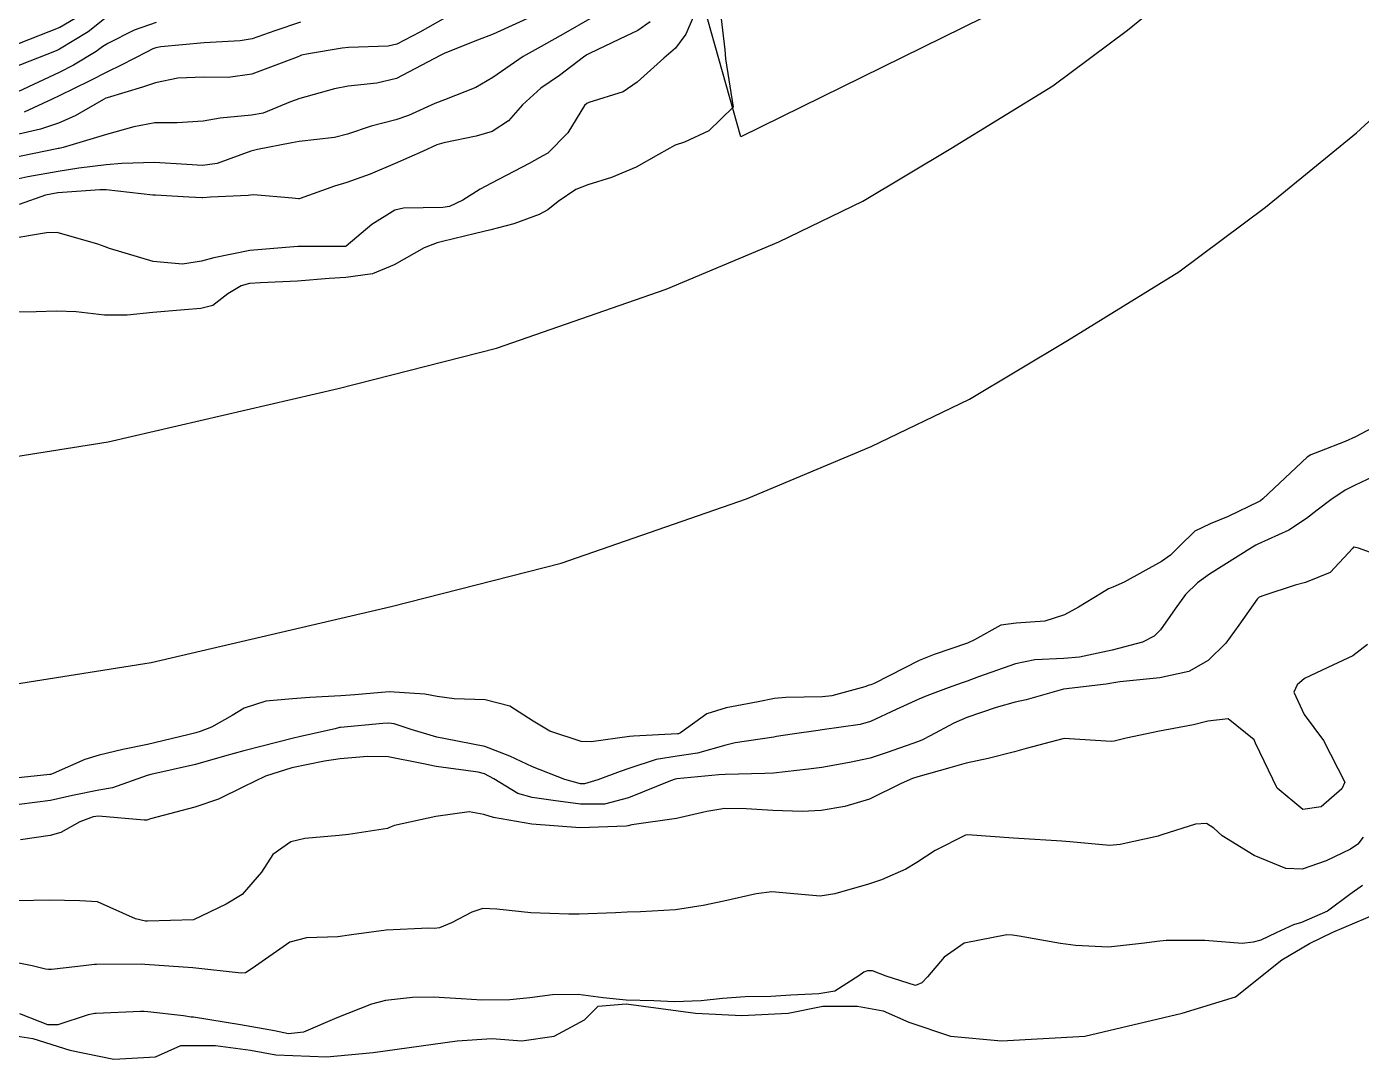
# Model space of a CAD drawing. Header units: metres. Extents: x 307586 to 320046, y 7427249 to 7434250.
# Drawn here: x 313304.7 to 313360.1, y 7432504.9 to 7432547.7 of the extents above; entities that cross this region are included whole.
import ezdxf

# ---------------------------------------------------------------- set-up
doc = ezdxf.new("R2010")
doc.units = ezdxf.units.M
doc.header["$MEASUREMENT"] = 0
for name, color, linetype in [('Curvas de Nivel 1m', 11, 'Continuous'), ('Curvas de Nivel 5m', 15, 'Continuous'), ('Edificações', 30, 'Continuous'), ('Hidrografia', 140, 'Continuous'), ('Vias Primárias', 230, 'Continuous')]:
    doc.layers.add(name, color=color, linetype=linetype)

msp = doc.modelspace()

# ---------------------------------------------------------------- linework, layer by layer
at = {"layer": 'Curvas de Nivel 1m', "flags": 128}
for points, elevation in [([(313333.532, 7432548.396), (313333.726, 7432546.766), (313333.753, 7432546.393), (313334.073, 7432544.39), (313333.055, 7432543.403), (313332.051, 7432542.937), (313331.656, 7432542.809), (313330.963, 7432542.426), (313330.037, 7432541.894), (313329.019, 7432541.464), (313328.03, 7432541.164), (313327.528, 7432540.965), (313326.799, 7432540.472), (313326.368, 7432540.128), (313326.015, 7432539.937), (313324.966, 7432539.538), (313324.005, 7432539.301), (313323.371, 7432539.148), (313321.997, 7432538.812), (313321.772, 7432538.758), (313321.243, 7432538.541), (313319.986, 7432537.844), (313319.089, 7432537.462), (313317.98, 7432537.31), (313317.294, 7432537.273), (313315.979, 7432537.166), (313314.447, 7432537.093), (313313.977, 7432537.06), (313313.638, 7432536.972), (313313.084, 7432536.639), (313312.463, 7432536.15), (313311.967, 7432536.025), (313311.284, 7432535.979), (313309.965, 7432535.856), (313308.908, 7432535.746), (313307.963, 7432535.754), (313306.79, 7432535.887), (313305.965, 7432535.922), (313305.126, 7432535.894), (313303.964, 7432535.877)], 727), ([(313325.828, 7432548.202), (313324.102, 7432547.42), (313323.446, 7432547.17), (313322.094, 7432546.63), (313321.907, 7432546.533), (313320.083, 7432545.582), (313319.266, 7432545.383), (313318.08, 7432545.262), (313317.513, 7432545.151), (313316.074, 7432544.751), (313315.693, 7432544.606), (313314.546, 7432544.143), (313314.064, 7432544.05), (313312.768, 7432543.937), (313312.06, 7432543.808), (313310.981, 7432543.744), (313310.059, 7432543.734), (313309.174, 7432543.571), (313308.051, 7432543.252), (313307.631, 7432543.122), (313306.247, 7432542.718), (313306.084, 7432542.678), (313306.042, 7432542.673), (313305.981, 7432542.659), (313304.038, 7432542.263)], 731), ([(313332.402, 7432548.124), (313332.108, 7432547.424), (313331.673, 7432546.842), (313331.194, 7432546.423), (313330.083, 7432545.431), (313329.497, 7432545.027), (313328.074, 7432544.582), (313327.99, 7432544.545), (313327.896, 7432544.462), (313327.204, 7432543.32), (313326.371, 7432542.477), (313326.158, 7432542.363), (313326.041, 7432542.301), (313325.598, 7432542.046), (313324.03, 7432541.232), (313323.557, 7432540.985), (313322.838, 7432540.522), (313322.286, 7432540.261), (313322.018, 7432540.217), (313320.373, 7432540.199), (313320.016, 7432540.115), (313319.061, 7432539.515), (313317.993, 7432538.614), (313317.969, 7432538.605), (313315.993, 7432538.6), (313313.991, 7432538.439), (313312.498, 7432538.134), (313311.986, 7432537.995), (313311.196, 7432537.873), (313309.986, 7432537.978), (313308.17, 7432538.52), (313307.992, 7432538.587), (313307.689, 7432538.703), (313306, 7432539.182), (313305.554, 7432539.173), (313303.995, 7432538.911)], 728), ([(313322.109, 7432548.096), (313321.054, 7432547.498), (313320.097, 7432546.998), (313319.741, 7432546.919), (313318.096, 7432546.862), (313317.837, 7432546.841), (313316.43, 7432546.597), (313316.148, 7432546.544), (313316.092, 7432546.525), (313315.959, 7432546.469), (313314.084, 7432545.762), (313313.099, 7432545.624), (313312.083, 7432545.633), (313311.003, 7432545.587), (313310.08, 7432545.402), (313309.539, 7432545.224), (313308.074, 7432544.777), (313308.018, 7432544.756), (313307.925, 7432544.701), (313306.748, 7432544.028), (313306.058, 7432543.723), (313305.311, 7432543.475), (313304.05, 7432543.19)], 732), ([(313306.745, 7432548.075), (313306.103, 7432547.695), (313304.352, 7432547.002)], 736), ([(313310.105, 7432547.91), (313309.201, 7432547.59), (313308.096, 7432547.025), (313307.896, 7432546.901), (313307.611, 7432546.705), (313306.674, 7432546.127), (313306.084, 7432545.821), (313304.36, 7432545.03)], 734), ([(313330.62, 7432547.927), (313330.11, 7432547.577), (313329.346, 7432547.205), (313328.095, 7432546.613), (313327.995, 7432546.56), (313327.855, 7432546.462), (313326.853, 7432545.704), (313326.08, 7432545.176), (313325.324, 7432544.491), (313324.738, 7432543.824), (313324.056, 7432543.374), (313323.39, 7432543.179), (313322.049, 7432542.914), (313321.762, 7432542.82), (313321.163, 7432542.543), (313320.038, 7432542.045), (313318.993, 7432541.611), (313318.03, 7432541.263), (313317.509, 7432541.104), (313316.088, 7432540.599), (313316.04, 7432540.583), (313316.023, 7432540.581), (313315.766, 7432540.604), (313314.148, 7432540.752), (313314.024, 7432540.735), (313313.934, 7432540.72), (313312.367, 7432540.647), (313312.047, 7432540.626), (313312.023, 7432540.624), (313311.461, 7432540.658), (313310.078, 7432540.734), (313310.023, 7432540.734), (313309.965, 7432540.739), (313308.026, 7432540.959), (313307.766, 7432540.962), (313306.024, 7432540.829), (313305.515, 7432540.728), (313304.42, 7432540.341)], 729), ([(313316.106, 7432547.918), (313315.041, 7432547.554), (313314.099, 7432547.228), (313313.592, 7432547.141), (313312.097, 7432547.061), (313310.307, 7432546.889), (313310.095, 7432546.851), (313309.971, 7432546.804), (313309.731, 7432546.684), (313308.653, 7432546.128), (313308.084, 7432545.852), (313307.323, 7432545.465), (313306.074, 7432544.858), (313305.792, 7432544.724), (313304.622, 7432544.185)], 733), ([(313361.291, 7432531.434), (313359.909, 7432530.694), (313359.485, 7432530.506), (313358.409, 7432530.095), (313358.048, 7432529.952), (313357.901, 7432529.859), (313356.065, 7432528.127), (313355.962, 7432528.048), (313355.881, 7432528.002), (313354.619, 7432527.392), (313353.867, 7432527.084), (313353.235, 7432526.784), (313352.603, 7432526.162), (313352.224, 7432525.792), (313351.847, 7432525.53), (313350.306, 7432524.661), (313349.836, 7432524.463), (313349.649, 7432524.387), (313349.364, 7432524.205), (313348.411, 7432523.627), (313347.819, 7432523.313), (313347.003, 7432523.041), (313345.814, 7432522.965), (313345.186, 7432522.875), (313344.082, 7432522.266), (313343.802, 7432522.133), (313342.414, 7432521.667), (313341.794, 7432521.408), (313339.926, 7432520.46), (313339.784, 7432520.406), (313339.716, 7432520.388), (313339.538, 7432520.322), (313338.165, 7432519.95), (313337.779, 7432519.902), (313336.251, 7432519.882), (313335.778, 7432519.838), (313335.11, 7432519.704), (313333.773, 7432519.447), (313332.975, 7432519.193), (313331.874, 7432518.409), (313331.802, 7432518.37), (313331.762, 7432518.366), (313329.933, 7432518.265), (313329.76, 7432518.254), (313328.17, 7432518.043), (313327.757, 7432518.048), (313326.455, 7432518.473), (313325.767, 7432518.897), (313324.798, 7432519.519), (313323.776, 7432519.779), (313322.482, 7432519.817), (313321.777, 7432519.914), (313321.259, 7432520.019), (313319.778, 7432520.11), (313318.363, 7432519.988), (313317.777, 7432519.945), (313316.494, 7432519.875), (313315.771, 7432519.818), (313314.665, 7432519.721), (313313.765, 7432519.433), (313313.265, 7432519.131), (313312.402, 7432518.644), (313311.934, 7432518.465), (313311.751, 7432518.414), (313311.426, 7432518.332), (313309.745, 7432517.93), (313308.72, 7432517.713), (313307.741, 7432517.484), (313307.141, 7432517.304), (313305.835, 7432516.719), (313305.758, 7432516.695), (313305.733, 7432516.685), (313305.697, 7432516.685), (313303.73, 7432516.469)], 726), ([(313361.378, 7432525.587), (313360.038, 7432526.077), (313359.854, 7432526.122), (313359.821, 7432526.113), (313359.791, 7432526.081), (313358.86, 7432525.072), (313357.838, 7432524.657), (313357.407, 7432524.535), (313356.098, 7432524.117), (313355.913, 7432524.038), (313355.831, 7432523.96), (313355.07, 7432522.875), (313354.52, 7432522.139), (313353.796, 7432521.416), (313352.993, 7432520.956), (313351.788, 7432520.694), (313350.125, 7432520.534), (313349.786, 7432520.472), (313349.556, 7432520.432), (313347.783, 7432520.22), (313346.229, 7432519.785), (313345.777, 7432519.678), (313344.985, 7432519.462), (313343.771, 7432519.045), (313343.228, 7432518.816), (313342.251, 7432518.285), (313341.934, 7432518.114), (313341.759, 7432518.047), (313340.465, 7432517.597), (313339.749, 7432517.364), (313338.902, 7432517.172), (313337.742, 7432516.976), (313337.19, 7432516.897), (313335.739, 7432516.737), (313335.385, 7432516.718), (313333.737, 7432516.681), (313333.47, 7432516.66), (313331.734, 7432516.505), (313331.657, 7432516.489), (313331.461, 7432516.414), (313329.726, 7432515.714), (313328.721, 7432515.452), (313327.723, 7432515.443), (313326.593, 7432515.602), (313325.725, 7432515.722), (313325.128, 7432515.89), (313324.123, 7432516.504), (313323.736, 7432516.708), (313323.474, 7432516.776), (313321.74, 7432517.015), (313321.138, 7432517.143), (313319.746, 7432517.411), (313318.885, 7432517.429), (313317.744, 7432517.328), (313317.096, 7432517.23), (313315.737, 7432516.959), (313314.647, 7432516.616), (313313.728, 7432516.17), (313312.701, 7432515.662), (313311.72, 7432515.329), (313309.87, 7432514.833), (313309.714, 7432514.788), (313309.616, 7432514.779), (313307.715, 7432514.951), (313307.491, 7432514.927), (313306.935, 7432514.708), (313306.144, 7432514.278), (313305.704, 7432514.149), (313304.468, 7432513.972)], 724), ([(313360.411, 7432522.071), (313359.798, 7432521.602), (313358.761, 7432521.123), (313357.789, 7432520.666), (313357.483, 7432520.406), (313357.351, 7432520.104), (313357.774, 7432519.168), (313358.581, 7432518.092), (313359.459, 7432516.361), (313359.342, 7432516.084), (313358.479, 7432515.339), (313357.724, 7432515.23), (313356.662, 7432516.111), (313355.761, 7432517.987), (313355.699, 7432518.121), (313354.62, 7432518.986), (313353.77, 7432518.9), (313353.176, 7432518.749), (313351.766, 7432518.474), (313350.379, 7432518.191), (313349.893, 7432518.066), (313349.761, 7432518.047), (313347.807, 7432518.175), (313347.762, 7432518.166), (313346.235, 7432517.756), (313345.754, 7432517.624), (313344.655, 7432517.35), (313343.746, 7432517.147), (313343.068, 7432516.952), (313341.737, 7432516.583), (313341.514, 7432516.516), (313341.049, 7432516.3), (313339.726, 7432515.657), (313338.708, 7432515.345), (313337.721, 7432515.187), (313336.927, 7432515.142), (313335.721, 7432515.185), (313334.604, 7432515.259), (313333.722, 7432515.263), (313332.97, 7432515.148), (313331.717, 7432514.856), (313329.862, 7432514.585), (313329.714, 7432514.546), (313329.627, 7432514.528), (313327.713, 7432514.46), (313325.714, 7432514.611), (313324.113, 7432514.901), (313323.718, 7432515.02), (313323.11, 7432515.125), (313321.717, 7432514.939), (313320.01, 7432514.556), (313319.796, 7432514.474), (313319.711, 7432514.434), (313318.099, 7432514.184), (313317.706, 7432514.151), (313316.278, 7432514.02), (313315.702, 7432513.891), (313314.95, 7432513.355), (313314.488, 7432512.618), (313313.674, 7432511.693), (313313.009, 7432511.297), (313311.663, 7432510.65), (313309.752, 7432510.588), (313309.662, 7432510.592), (313309.247, 7432510.684), (313307.67, 7432511.396), (313306.94, 7432511.438), (313305.67, 7432511.459), (313304.366, 7432511.435)], 723), ([(313360.23, 7432514.072), (313360.003, 7432513.781), (313359.705, 7432513.582), (313358.688, 7432513.1), (313357.693, 7432512.744), (313357.022, 7432512.777), (313355.701, 7432513.315), (313354.378, 7432514.14), (313354.019, 7432514.448), (313353.718, 7432514.64), (313353.258, 7432514.614), (313351.866, 7432514.168), (313351.746, 7432514.136), (313351.712, 7432514.123), (313350.13, 7432513.77), (313349.706, 7432513.735), (313348.042, 7432513.882), (313347.708, 7432513.915), (313345.928, 7432514.02), (313345.71, 7432514.032), (313343.8, 7432514.18), (313343.711, 7432514.164), (313342.454, 7432513.53), (313341.694, 7432513.023), (313341.236, 7432512.75), (313340.222, 7432512.312), (313339.681, 7432512.127), (313338.291, 7432511.719), (313337.676, 7432511.627), (313336.277, 7432511.754), (313335.677, 7432511.802), (313335.027, 7432511.721), (313333.673, 7432511.424), (313332.826, 7432511.244), (313331.669, 7432511.066), (313330.221, 7432510.984), (313329.668, 7432510.959), (313329.18, 7432510.932), (313327.667, 7432510.887), (313327.247, 7432510.884), (313325.667, 7432510.931), (313324.26, 7432511.093), (313323.669, 7432511.11), (313323.22, 7432510.962), (313322.376, 7432510.523), (313321.875, 7432510.314), (313321.661, 7432510.292), (313321.421, 7432510.294), (313319.659, 7432510.216), (313318.213, 7432510.019), (313317.656, 7432509.935), (313316.344, 7432509.905), (313315.654, 7432509.72), (313314.097, 7432508.623), (313313.818, 7432508.449), (313313.64, 7432508.428), (313311.633, 7432508.65), (313309.635, 7432508.794), (313309.518, 7432508.798), (313307.634, 7432508.788), (313307.548, 7432508.787), (313306.86, 7432508.708), (313305.762, 7432508.588), (313305.632, 7432508.585), (313305.511, 7432508.601), (313304.962, 7432508.73), (313303.637, 7432508.995)], 722), ([(313360.193, 7432512.072), (313359.679, 7432511.695), (313358.75, 7432511.011), (313357.667, 7432510.534), (313357.334, 7432510.436), (313356.621, 7432510.11), (313355.976, 7432509.8), (313355.659, 7432509.715), (313355.199, 7432509.667), (313353.659, 7432509.786), (313352.044, 7432509.781), (313351.659, 7432509.747), (313351.153, 7432509.672), (313349.656, 7432509.514), (313348.287, 7432509.584), (313347.657, 7432509.663), (313345.937, 7432509.961), (313345.661, 7432510.005), (313345.435, 7432510.018), (313343.657, 7432509.679), (313342.833, 7432509.096), (313342.134, 7432508.285), (313341.899, 7432508.027), (313341.637, 7432507.921), (313340.414, 7432508.308), (313339.85, 7432508.522), (313339.645, 7432508.529), (313339.49, 7432508.476), (313339.279, 7432508.324), (313338.288, 7432507.679), (313337.631, 7432507.567), (313336.467, 7432507.515), (313335.629, 7432507.464), (313334.562, 7432507.443), (313333.628, 7432507.381), (313332.74, 7432507.286), (313331.625, 7432507.244), (313330.773, 7432507.276), (313329.626, 7432507.315), (313328.674, 7432507.403), (313327.629, 7432507.539), (313326.564, 7432507.535), (313325.627, 7432507.401), (313324.798, 7432507.32), (313323.625, 7432507.316), (313322.774, 7432507.37), (313321.627, 7432507.438), (313320.751, 7432507.418), (313319.624, 7432507.293), (313319.047, 7432507.14), (313317.613, 7432506.58), (313316.224, 7432505.977), (313315.606, 7432505.915), (313315.028, 7432506.03), (313313.609, 7432506.282), (313311.662, 7432506.6), (313311.612, 7432506.603), (313311.564, 7432506.602), (313311.248, 7432506.655), (313309.762, 7432506.825), (313309.614, 7432506.836), (313309.461, 7432506.835), (313307.614, 7432506.761), (313307.56, 7432506.754), (313307.291, 7432506.703), (313306.032, 7432506.292), (313305.609, 7432506.292), (313305.291, 7432506.406), (313304.443, 7432506.738)], 721)]:
    msp.add_lwpolyline(points, dxfattribs=dict(at, elevation=elevation))
at = {"layer": 'Curvas de Nivel 5m', "flags": 128}
for points, elevation in [([(313328.117, 7432548.054), (313327.102, 7432547.471), (313326.097, 7432546.908), (313325.342, 7432546.491), (313324.084, 7432545.626), (313323.388, 7432545.209), (313322.075, 7432544.697), (313321.675, 7432544.536), (313320.581, 7432544.036), (313320.062, 7432543.859), (313319.029, 7432543.6), (313318.053, 7432543.262), (313317.511, 7432543.125), (313316.048, 7432542.958), (313315.743, 7432542.91), (313314.313, 7432542.626), (313314.042, 7432542.555), (313312.635, 7432542.046), (313312.036, 7432541.966), (313311.382, 7432542.005), (313310.037, 7432542.084), (313308.685, 7432542.044), (313308.036, 7432541.995), (313306.893, 7432541.853), (313306.033, 7432541.723), (313304.785, 7432541.493), (313304.029, 7432541.33)], 730), ([(313308.108, 7432548.164), (313307.287, 7432547.523), (313306.094, 7432546.79), (313305.952, 7432546.722), (313304.085, 7432546)], 735), ([(313361.076, 7432529.244), (313359.889, 7432528.69), (313359.483, 7432528.488), (313358.88, 7432528.09), (313358.316, 7432527.656), (313357.871, 7432527.31), (313357.147, 7432526.827), (313355.855, 7432526.237), (313355.773, 7432526.202), (313355.637, 7432526.123), (313353.841, 7432524.993), (313353.349, 7432524.643), (313352.85, 7432524.16), (313352.426, 7432523.562), (313351.811, 7432522.69), (313351.554, 7432522.427), (313351.057, 7432522.181), (313349.799, 7432521.836), (313348.453, 7432521.557), (313347.796, 7432521.492), (313346.592, 7432521.435), (313345.793, 7432521.281), (313344.255, 7432520.731), (313343.786, 7432520.556), (313343.576, 7432520.481), (313342.993, 7432520.278), (313342.114, 7432519.953), (313341.778, 7432519.807), (313340.842, 7432519.372), (313339.769, 7432518.886), (313339.335, 7432518.757), (313337.765, 7432518.53), (313337.596, 7432518.51), (313336.523, 7432518.352), (313335.867, 7432518.253), (313335.761, 7432518.236), (313334.152, 7432517.989), (313333.756, 7432517.899), (313332.586, 7432517.566), (313331.748, 7432517.443), (313330.866, 7432517.303), (313329.74, 7432516.934), (313329.381, 7432516.8), (313328.441, 7432516.453), (313327.899, 7432516.29), (313327.731, 7432516.293), (313327.074, 7432516.467), (313325.741, 7432517.001), (313324.799, 7432517.442), (313323.753, 7432517.845), (313322.123, 7432518.16), (313321.758, 7432518.226), (313320.697, 7432518.546), (313319.996, 7432518.787), (313319.766, 7432518.818), (313319.527, 7432518.801), (313317.763, 7432518.633), (313317.717, 7432518.627), (313317.537, 7432518.582), (313316.095, 7432518.251), (313315.749, 7432518.17), (313315.159, 7432518.02), (313313.743, 7432517.664), (313312.942, 7432517.437), (313311.737, 7432517.099), (313309.884, 7432516.678), (313309.732, 7432516.633), (313308.292, 7432516.13), (313307.726, 7432516.027), (313306.631, 7432515.804), (313305.722, 7432515.594), (313304.422, 7432515.441)], 725)]:
    msp.add_lwpolyline(points, dxfattribs=dict(at, elevation=elevation))
at = {"layer": 'Edificações'}
msp.add_lwpolyline([(313301.711, 7432646.345), (313341.245, 7432651.405), (313367.22, 7432573.544), (313356.274, 7432556.869), (313346.963, 7432549.361), (313334.384, 7432543.158), (313311.513, 7432624.277), (313306.285, 7432632.438), (313301.711, 7432646.345)], close=True, dxfattribs=at)
at = {"layer": 'Hidrografia', "elevation": 691.818}
msp.add_lwpolyline([(313303.732, 7432505.912), (313304.982, 7432505.719), (313306.52, 7432505.239), (313308.347, 7432504.855), (313310.078, 7432504.951), (313311.135, 7432505.431), (313312.577, 7432505.431), (313314.019, 7432505.239), (313315.077, 7432505.047), (313317.192, 7432504.951), (313319.115, 7432505.143), (313322.603, 7432505.622), (313324.045, 7432505.718), (313325.295, 7432505.622), (313326.641, 7432505.814), (313327.891, 7432506.487), (313328.468, 7432507.064), (313329.621, 7432507.16), (313332.506, 7432506.775), (313334.428, 7432506.679), (313336.351, 7432506.775), (313337.794, 7432507.064), (313339.236, 7432507.064), (313340.293, 7432506.871), (313341.367, 7432506.391), (313343.098, 7432505.814), (313345.213, 7432505.622), (313348.674, 7432505.814), (313352.712, 7432506.775), (313354.923, 7432507.448), (313356.846, 7432508.986), (313358, 7432509.658), (313358.961, 7432510.139), (313360.788, 7432510.908)], dxfattribs=at)
at = {"layer": 'Vias Primárias'}
for points in [[(313210.584, 7432534.421), (313230.525, 7432531.859), (313247.527, 7432529.628), (313264.013, 7432528.254), (313273.542, 7432527.688), (313276.233, 7432527.6), (313280.936, 7432527.609), (313286.288, 7432527.804), (313291.306, 7432528), (313294.149, 7432528.332), (313301.645, 7432529.468), (313308.12, 7432530.492), (313317.669, 7432532.712), (313324.243, 7432534.383), (313331.283, 7432536.838), (313335.967, 7432538.797), (313339.448, 7432540.482), (313343.112, 7432542.67), (313347.343, 7432545.279), (313350.439, 7432547.579), (313353.84, 7432550.368), (313357.517, 7432553.742), (313362.488, 7432559.579)], [(313210.584, 7432534.421), (313230.525, 7432531.859), (313247.527, 7432529.628), (313264.013, 7432528.254), (313273.542, 7432527.688), (313276.233, 7432527.6), (313280.936, 7432527.609), (313286.288, 7432527.804), (313291.306, 7432528), (313294.149, 7432528.332), (313301.645, 7432529.468), (313308.12, 7432530.492), (313317.669, 7432532.712), (313324.243, 7432534.383), (313331.283, 7432536.838), (313335.967, 7432538.797), (313339.448, 7432540.482), (313343.112, 7432542.67), (313347.343, 7432545.279), (313350.439, 7432547.579), (313353.84, 7432550.368), (313357.517, 7432553.742), (313362.488, 7432559.579)], [(313303.071, 7432520.257), (313309.906, 7432521.337), (313319.872, 7432523.654), (313326.93, 7432525.448), (313334.619, 7432528.129), (313339.799, 7432530.296), (313343.876, 7432532.27), (313347.948, 7432534.701), (313352.579, 7432537.557), (313356.177, 7432540.23), (313359.951, 7432543.325), (313364.241, 7432547.262)], [(313303.071, 7432520.257), (313309.906, 7432521.337), (313319.872, 7432523.654), (313326.93, 7432525.448), (313334.619, 7432528.129), (313339.799, 7432530.296), (313343.876, 7432532.27), (313347.948, 7432534.701), (313352.579, 7432537.557), (313356.177, 7432540.23), (313359.951, 7432543.325), (313364.241, 7432547.262)]]:
    msp.add_lwpolyline(points, dxfattribs=at)

doc.saveas('drawing.dxf')
